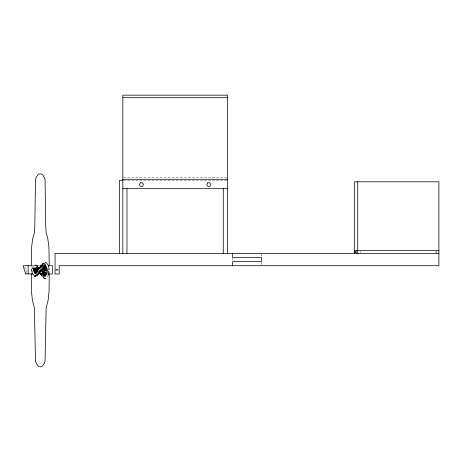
<?xml version="1.0" encoding="UTF-8"?>
<svg xmlns="http://www.w3.org/2000/svg" width="462" height="462" viewBox="0 0 462 462"><rect width="100%" height="100%" fill="white"/><g stroke="black" fill="none" stroke-linecap="round" stroke-linejoin="round"><path stroke-width="0.35" stroke-dasharray="2.31 1.73" d="M47.003 275.543L47.003 271.356M48.123 271.292L49.243 271.899L49.151 273.071M26.011 272.771L26.906 269.848L24.053 266.753M32.409 272.17L32.854 270.824M32.074 268.272L32.386 267.631M48.452 275.502L45.703 278.927L43.214 277.824L39.842 273.851M32.785 266.984L34.829 264.83L37.318 265.91L38.161 266.909M49.238 272.043L47.003 273.111L40.263 273.516M40.263 274.11L47.003 271.864M49.243 271.899L40.939 271.904M123.568 177.454L226.68 177.454M123.568 180.428L226.68 180.428M33.148 265.725L39.541 265.725M55.758 269.254L59.2 269.254M55.758 269.848L59.2 269.848M55.758 270.449L59.2 270.449M39.541 273.978L48.06 273.978M46.893 273.544L40.055 273.487L46.622 274.388L39.848 273.446L46.893 273.544L40.24 273.51L47.003 273.111L47.003 270.224M39.951 273.469L46.622 274.388M47.095 272.014L44.531 271.344M39.848 273.446L46.2 275.254L39.616 273.36L45.599 276.137L39.386 273.233M37.318 265.91L34.829 264.83L37.318 265.91L38.161 266.915M43.209 271.39L47.003 272.973L43.347 271.437M43.278 271.413L47.003 272.973M40.107 273.585L45.599 276.137M41.499 270.772L46.749 274.018L42.747 271.535M39.917 273.608L44.739 277.015L39.703 273.435M42.169 271.46L46.246 275.133L42.36 271.61M37.693 266.967L36.769 266.025L37.722 267.001M39.992 273.897L43.763 277.743L38.999 272.857M41.384 270.732L45.582 276.155L42.302 271.893M35.077 264.859L36.377 266.603M42.342 271.951L45.582 276.155M40.263 271.852L45.455 278.881M42.238 272.031L45.103 276.426L41.534 270.899M47.898 271.5L48.348 272.846M31.734 266.476L32.184 267.821M436.151 251.276L436.151 253.343M436.001 251.276L436.001 253.343M360.481 251.276L360.481 252.656M261.428 254.031L261.428 256.092M261.428 262.283L261.428 265.038M232.542 258.154L232.542 260.221M43.393 277.899L45.703 278.927L43.393 277.899"/><path stroke-width="0.69" d="M31.283 265.124L31.618 246.916L32.785 238.323L34.39 232.802L34.829 225.167L35.487 179.481L36.377 177.096L37.849 174.873L38.872 174.093L40.263 173.828L41.655 174.093L42.677 174.873L44.15 177.096L45.045 179.481L45.703 225.167L46.142 232.802L47.748 238.323L48.914 246.916L49.243 265.124M354.302 253.343L354.302 181.803L438.9 181.803L438.9 265.725L59.2 265.725L59.2 273.978L55.07 273.978L55.07 253.343L438.9 253.343M49.053 273.637L48.712 274.855M32.438 273.978L25.681 273.839M28.136 265.864L28.176 273.978M31.959 273.521L31.283 275.543L31.474 291.435L32.386 300.179L34.39 307.865L35.487 361.186L36.377 363.571L37.849 365.794L38.872 366.574L40.263 366.84L41.655 366.574L42.677 365.794L44.15 363.571L45.045 361.18L46.142 307.865L48.14 300.179L49.053 291.435L49.243 275.543L48.574 273.521M40.171 271.321L46.246 266.037L41.147 270.634L46.749 267.163L40.916 270.761L45.103 264.726C42.03 268.717 39.905 274.578 34.829 276.34L32.386 273.544L31.283 269.294L33.53 268.087L40.263 267.683M39.501 267.873L33.784 271.419L39.616 267.821L34.945 273.562L39.051 268.231L42.348 264.87L39.051 268.231L35.43 273.845L39.004 268.353L43.393 263.265M35.077 276.293L45.703 262.237L48.14 265.038L49.243 269.294L47.003 270.507L40.939 270.871M39.703 271.639L41.384 270.443L45.582 265.015L41.476 270.345L38.617 273.267M34.945 273.562L43.214 263.328M34.829 276.34L37.318 275.242L45.582 265.015M38.999 268.312L42.331 264.893M38.675 273.192L41.534 270.264M39.143 268.139L34.28 272.54L39.386 267.948M41.031 270.709L46.749 267.163M39.212 268L33.53 270.38L39.616 267.821M40.916 270.761L47.003 268.208L40.685 270.848L47.095 269.167L41.135 270.72M33.53 270.38L39.732 267.775M40.8 270.813L47.003 268.208M357.732 250.589L354.296 251.963L357.732 253.343L357.732 181.803M39.391 267.868L33.437 269.415L39.206 267.908M33.437 269.415L39.299 267.885M40.581 270.871L47.095 269.167M39.397 267.781L33.478 268.532L40.24 267.683M41.135 270.807L47.049 270.056L40.968 270.819M122.846 97.707L227.402 97.707M122.846 179.296L227.402 179.296M122.846 180.428L119.415 180.428L119.415 253.343M122.846 188.681L227.402 188.681M354.296 250.589L438.9 250.589M32.438 265.725L23.1 265.725L25.641 273.978M48.06 265.725L52.322 265.725L52.322 273.978L48.77 273.978M232.542 253.343L232.542 257.467L261.428 257.467L261.428 261.596L232.542 261.596L232.542 265.725M227.402 253.343L227.402 95.16L122.846 95.16L122.846 253.343M223.273 188.681L223.273 253.343M126.975 188.681L126.975 253.343M40.263 265.124L40.263 266.51M140.39 182.767L139.357 184.557L140.39 186.342L142.452 186.342L143.486 184.557L142.452 182.767L140.39 182.767M207.796 182.767L206.768 184.557L207.796 186.342L209.863 186.342L210.891 184.557L209.863 182.767L207.796 182.767"/></g></svg>
